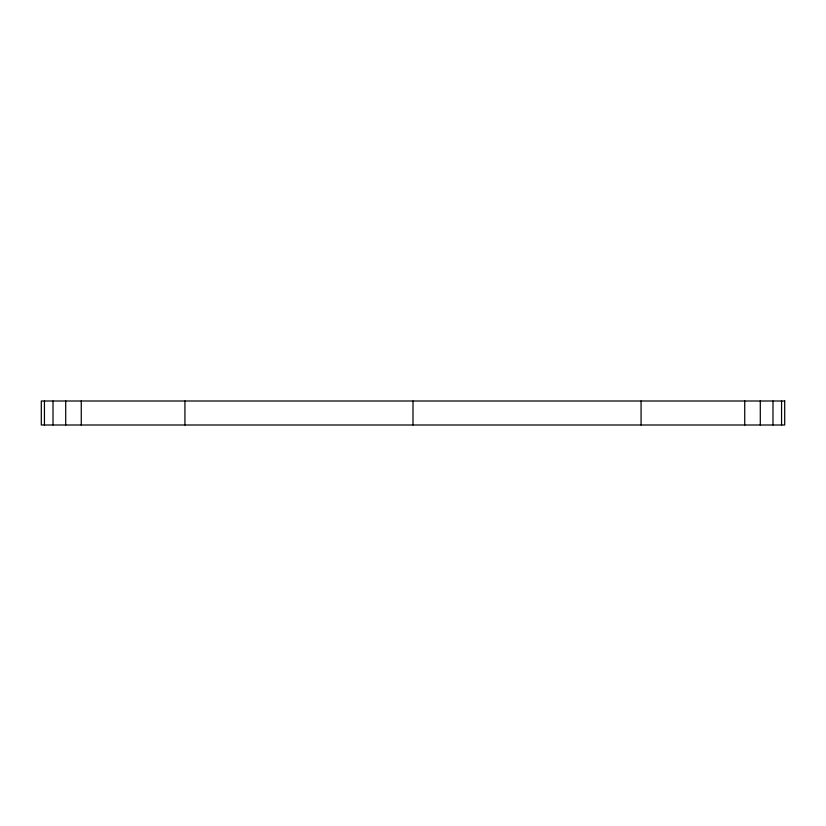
<?xml version="1.0" encoding="UTF-8"?>
<svg xmlns="http://www.w3.org/2000/svg" width="826" height="826" viewBox="0 0 826 826"><rect width="100%" height="100%" fill="white"/><g stroke="black" fill="none" stroke-linecap="round" stroke-linejoin="round"><path stroke-width="1.24" d="M781.561 401.002L781.561 424.998M772.991 401.002L772.991 424.998M760.292 401.002L760.292 424.998M744.732 401.002L744.732 424.998M641.069 401.002L641.069 424.998M413 401.002L413 424.998M184.931 401.002L184.931 424.998M81.268 401.002L81.268 424.998M65.708 401.002L65.708 424.998M53.009 401.002L53.009 424.998M44.439 401.002L44.439 424.998M784.7 401.002L41.3 401.002L41.3 424.998L784.7 424.998L784.7 401.002"/></g></svg>
